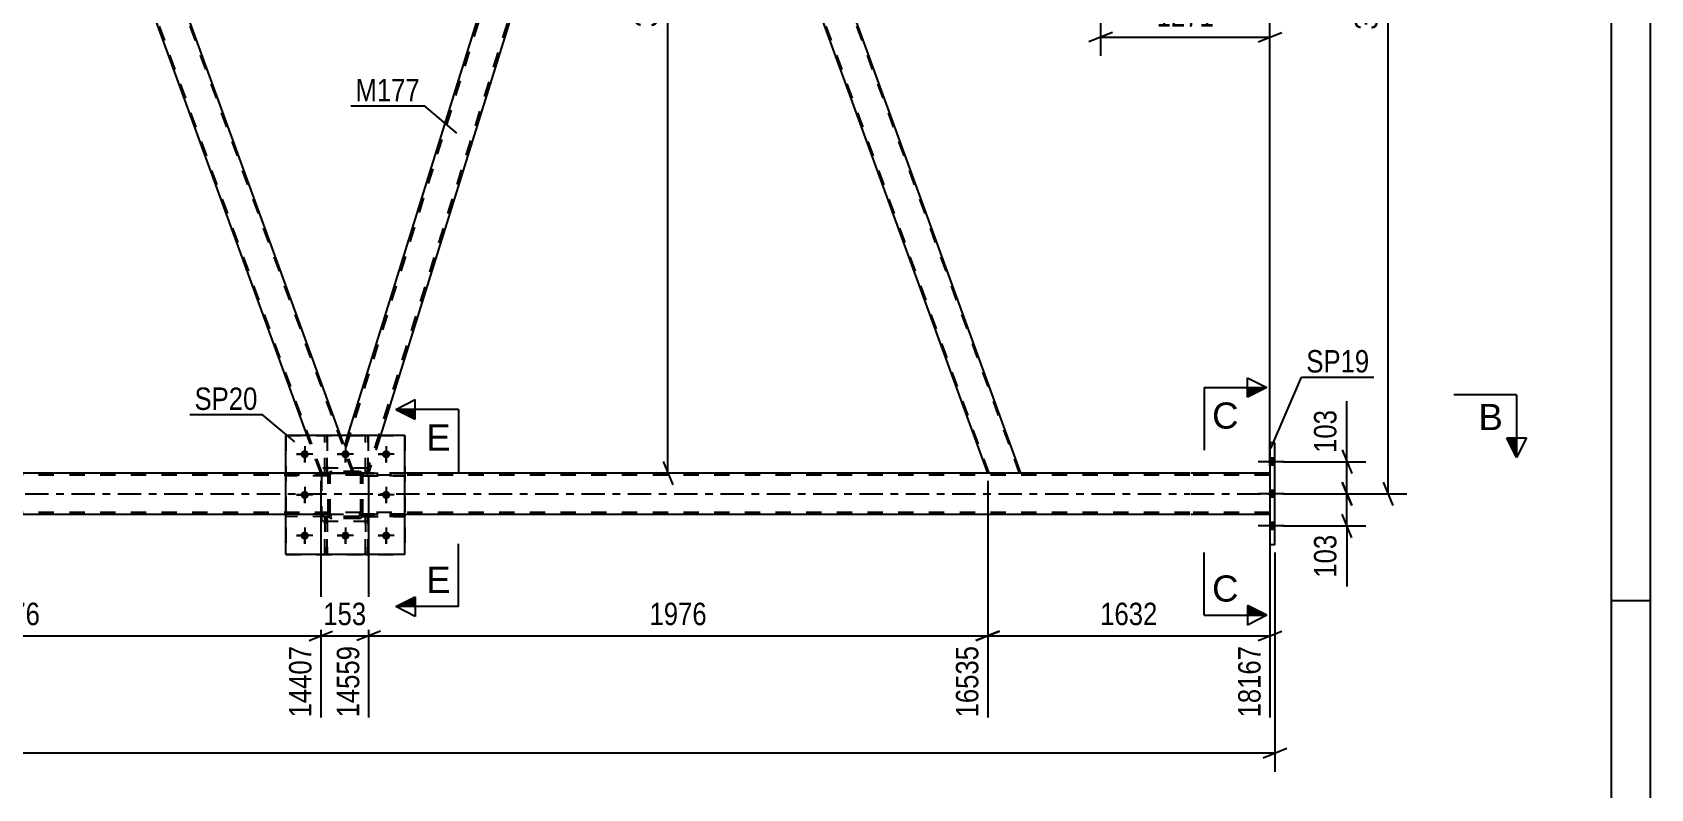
# Model space of a CAD drawing. Header units: millimetres. Extents: x 0 to 841, y 0 to 594.
# Drawn here: x 634.4 to 841, y 274 to 370.6 of the extents above; entities that cross this region are included whole.
import ezdxf

# ---------------------------------------------------------------- set-up
doc = ezdxf.new("R2010")
doc.units = ezdxf.units.MM
doc.linetypes.add('DXK_LINE_DOT2', pattern=[3.9198, 1.9599, -1.9599])
doc.linetypes.add('DXK_LINE_DOT3', pattern=[5.9187, 2.979, -0.9799, 0.9799, -0.9799])
doc.styles.add('Arial', font='ARIAL.TTF', dxfattribs={"height": 0.2})
doc.styles.add('Arial Narrow', font='ARIALN.TTF', dxfattribs={"height": 0.2})

# ---------------------------------------------------------------- blocks, each defined once
blk = doc.blocks.new('Unknown-318888194-1133 - 12715')
at = {"color": 5, "linetype": 'Continuous'}
for p, q in [((841, 0), (841, 594)), ((836, 5), (836, 589)), ((841, 298), (836, 298))]:
    blk.add_line(p, q, dxfattribs=at)
blk = doc.blocks.new('Part-318888194-3900 - 3642')
at = {"color": 2, "linetype": 'Continuous'}
for p, q in [((793.04, 318.17), (792.4, 318.17)), ((792.4, 318.17), (792.4, 305.17)), ((793.04, 305.17), (793.04, 318.17)), ((793.04, 305.17), (792.4, 305.17))]:
    blk.add_line(p, q, dxfattribs=at)
blk = doc.blocks.new('Part-318888194-3797 - 3642')
at = {"color": 7, "linetype": 'DXK_LINE_DOT2'}
for p, q in [((681.96, 309.09), (676.56, 309.09)), ((676.56, 309.09), (676.56, 308.77)), ((676.56, 308.77), (681.96, 308.77)), ((677.16, 308.77), (677.16, 309.09)), ((681.96, 308.77), (681.96, 309.09))]:
    blk.add_line(p, q, dxfattribs=at)
blk = doc.blocks.new('Part-318888194-3819 - 3642')
at = {"color": 7, "linetype": 'DXK_LINE_DOT2'}
for p, q in [((672.16, 314.29), (666.76, 314.29)), ((666.76, 313.97), (666.76, 314.29)), ((671.56, 313.97), (671.56, 314.29)), ((672.16, 314.29), (672.16, 313.97)), ((672.16, 313.97), (666.76, 313.97))]:
    blk.add_line(p, q, dxfattribs=at)
blk = doc.blocks.new('Part-318888194-3820 - 3642')
at = {"color": 7, "linetype": 'DXK_LINE_DOT2'}
for p, q in [((672.16, 309.09), (666.76, 309.09)), ((666.76, 308.77), (666.76, 309.09)), ((672.16, 308.77), (666.76, 308.77)), ((671.56, 308.77), (671.56, 309.09)), ((672.16, 309.09), (672.16, 308.77))]:
    blk.add_line(p, q, dxfattribs=at)
blk = doc.blocks.new('Part-318888194-3936 - 3642')
at = {"color": 7, "linetype": 'DXK_LINE_DOT2'}
for p, q in [((716.49, 435.53), (712.24, 435.53)), ((713.76, 431.33), (712.24, 435.53)), ((756.53, 314.31), (712.41, 435.53)), ((760.44, 314.31), (716.32, 435.53)), ((716.64, 435.13), (716.49, 435.53)), ((760.61, 314.31), (756.36, 314.31))]:
    blk.add_line(p, q, dxfattribs=at)
at = {"color": 2, "linetype": 'Continuous'}
for p, q in [((760.61, 314.31), (716.64, 435.13)), ((756.36, 314.31), (713.76, 431.33))]:
    blk.add_line(p, q, dxfattribs=at)
blk = doc.blocks.new('Part-318888194-3823 - 3642')
at = {"color": 2, "linetype": 'Continuous'}
for p, q in [((676.92, 319.13), (676.92, 319.13)), ((677.24, 319.13), (676.92, 319.13)), ((677.24, 319.13), (677.24, 319.13))]:
    blk.add_line(p, q, dxfattribs=at)
at = {"color": 7, "linetype": 'DXK_LINE_DOT2'}
for p, q in [((676.92, 314.29), (676.92, 319.13)), ((677.24, 314.29), (677.24, 319.13)), ((676.92, 314.89), (677.24, 314.89)), ((677.24, 314.29), (676.92, 314.29))]:
    blk.add_line(p, q, dxfattribs=at)
blk = doc.blocks.new('Part-318888194-3826 - 3642')
at = {"color": 2, "linetype": 'Continuous'}
for p, q in [((671.72, 319.13), (671.72, 319.13)), ((672.04, 319.13), (671.72, 319.13)), ((672.04, 319.13), (672.04, 319.13))]:
    blk.add_line(p, q, dxfattribs=at)
at = {"color": 7, "linetype": 'DXK_LINE_DOT2'}
for p, q in [((671.72, 314.29), (671.72, 319.13)), ((672.04, 314.29), (672.04, 319.13)), ((671.72, 314.89), (672.04, 314.89)), ((672.04, 314.29), (671.72, 314.29))]:
    blk.add_line(p, q, dxfattribs=at)
blk = doc.blocks.new('Part-318888194-3829 - 3642')
at = {"color": 7, "linetype": 'DXK_LINE_DOT2'}
for p, q in [((677.24, 308.77), (676.92, 308.77)), ((676.92, 308.77), (676.92, 303.93)), ((676.92, 308.17), (677.24, 308.17)), ((677.24, 303.93), (677.24, 308.77)), ((676.92, 303.93), (677.24, 303.93))]:
    blk.add_line(p, q, dxfattribs=at)
blk = doc.blocks.new('Part-318888194-3830 - 3642')
at = {"color": 7, "linetype": 'DXK_LINE_DOT2'}
for p, q in [((681.96, 314.29), (676.56, 314.29)), ((676.56, 314.29), (676.56, 313.97)), ((677.16, 313.97), (677.16, 314.29)), ((681.96, 313.97), (681.96, 314.29)), ((676.56, 313.97), (681.96, 313.97))]:
    blk.add_line(p, q, dxfattribs=at)
blk = doc.blocks.new('Part-318888194-3835 - 3642')
at = {"color": 2, "linetype": 'Continuous'}
for p, q in [((681.96, 319.13), (666.76, 319.13)), ((666.76, 303.93), (666.76, 319.13)), ((681.96, 303.93), (681.96, 319.13)), ((681.96, 303.93), (666.76, 303.93))]:
    blk.add_line(p, q, dxfattribs=at)
blk = doc.blocks.new('Part-318888194-3836 - 3642')
at = {"color": 7, "linetype": 'DXK_LINE_DOT2'}
for p, q in [((676.56, 313.97), (676.56, 314.29)), ((676.56, 314.29), (681.96, 314.29)), ((677.16, 313.97), (677.16, 314.29)), ((681.96, 314.29), (681.96, 313.97)), ((681.96, 313.97), (676.56, 313.97))]:
    blk.add_line(p, q, dxfattribs=at)
blk = doc.blocks.new('Bolt-318888194-3837 - 3642')
at = {"linetype": 'Continuous'}
for points in [[(792.4, 316.21), (792.4, 315.33), (793.04, 315.33), (793.04, 316.21)], [(792.4, 316.21), (792.4, 315.33), (793.04, 315.33), (793.04, 316.21)], [(792.4, 316.21), (792.4, 315.33), (793.04, 315.33), (793.04, 316.21)], [(792.4, 312.11), (792.4, 311.23), (793.04, 311.23), (793.04, 312.11)], [(792.4, 312.11), (792.4, 311.23), (793.04, 311.23), (793.04, 312.11)], [(792.4, 308.01), (792.4, 307.13), (793.04, 307.13), (793.04, 308.01)], [(792.4, 308.01), (792.4, 307.13), (793.04, 307.13), (793.04, 308.01)], [(792.4, 308.01), (792.4, 307.13), (793.04, 307.13), (793.04, 308.01)]]:
    blk.add_hatch(color=1, dxfattribs=at).paths.add_polyline_path(points)
at = {"color": 1, "linetype": 'Continuous'}
for p, q in [((793.04, 316.21), (792.4, 316.21)), ((793.04, 316.21), (792.4, 316.21)), ((793.04, 316.21), (792.4, 316.21)), ((794.2, 315.77), (790.88, 315.77)), ((794.2, 315.77), (790.88, 315.77)), ((794.2, 315.77), (790.88, 315.77)), ((793.04, 315.33), (792.4, 315.33)), ((793.04, 315.33), (792.4, 315.33)), ((793.04, 315.33), (792.4, 315.33)), ((793.04, 312.11), (792.4, 312.11)), ((793.04, 312.11), (792.4, 312.11)), ((794.2, 311.67), (790.88, 311.67)), ((794.2, 311.67), (790.88, 311.67)), ((793.04, 311.23), (792.4, 311.23)), ((793.04, 311.23), (792.4, 311.23)), ((793.04, 308.01), (792.4, 308.01)), ((793.04, 308.01), (792.4, 308.01)), ((793.04, 308.01), (792.4, 308.01)), ((794.2, 307.57), (790.88, 307.57)), ((794.2, 307.57), (790.88, 307.57)), ((794.2, 307.57), (790.88, 307.57)), ((793.04, 307.13), (792.4, 307.13)), ((793.04, 307.13), (792.4, 307.13)), ((793.04, 307.13), (792.4, 307.13))]:
    blk.add_line(p, q, dxfattribs=at)
blk = doc.blocks.new('Bolt-318888194-4128 - 3642')
at = {"color": 1, "linetype": 'Continuous'}
for p, q in [((668.12, 316.73), (668.81, 316.73)), ((669.16, 317.77), (669.16, 317.08)), ((669.16, 315.69), (669.16, 316.38)), ((670.2, 316.73), (669.51, 316.73)), ((673.32, 316.73), (674.01, 316.73)), ((674.36, 317.77), (674.36, 317.08)), ((674.36, 315.69), (674.36, 316.38)), ((675.4, 316.73), (674.71, 316.73)), ((678.52, 316.73), (679.21, 316.73)), ((679.56, 317.77), (679.56, 317.08)), ((679.56, 315.69), (679.56, 316.38)), ((680.6, 316.73), (679.91, 316.73)), ((669.16, 312.57), (669.16, 311.88)), ((679.56, 312.57), (679.56, 311.88)), ((668.12, 311.53), (668.81, 311.53)), ((669.16, 310.49), (669.16, 311.18)), ((670.2, 311.53), (669.51, 311.53)), ((678.52, 311.53), (679.21, 311.53)), ((679.56, 310.49), (679.56, 311.18)), ((680.6, 311.53), (679.91, 311.53)), ((668.12, 306.33), (668.81, 306.33)), ((669.16, 307.37), (669.16, 306.68)), ((669.16, 305.29), (669.16, 305.98)), ((670.2, 306.33), (669.51, 306.33)), ((673.32, 306.33), (674.01, 306.33)), ((674.36, 307.37), (674.36, 306.68)), ((674.36, 305.29), (674.36, 305.98)), ((675.4, 306.33), (674.71, 306.33)), ((678.52, 306.33), (679.21, 306.33)), ((679.56, 307.37), (679.56, 306.68)), ((679.56, 305.29), (679.56, 305.98)), ((680.6, 306.33), (679.91, 306.33))]:
    blk.add_line(p, q, dxfattribs=at)
blk = doc.blocks.new('Part-318888194-3892 - 3642')
at = {"color": 7, "linetype": 'DXK_LINE_DOT2'}
for p, q in [((672.16, 314.05), (672.2, 314.23)), ((672.2, 314.23), (672.16, 314.05)), ((672.4, 314.05), (672.42, 314.14)), ((672.42, 314.14), (672.47, 314.22)), ((672.46, 314.49), (672.64, 314.53)), ((672.64, 314.53), (672.46, 314.49)), ((672.47, 314.22), (672.55, 314.27)), ((672.55, 314.27), (672.64, 314.29)), ((676.08, 314.53), (672.64, 314.53)), ((672.64, 314.29), (676.08, 314.29)), ((676.08, 314.53), (676.27, 314.49)), ((676.27, 314.49), (676.08, 314.53)), ((676.08, 314.29), (676.17, 314.27)), ((676.17, 314.27), (676.25, 314.22)), ((676.25, 314.22), (676.3, 314.14)), ((676.3, 314.14), (676.32, 314.05)), ((676.53, 314.23), (676.56, 314.05)), ((676.56, 314.05), (676.53, 314.23)), ((672.16, 309.01), (672.16, 314.05)), ((672.4, 309.01), (672.4, 314.05)), ((676.32, 309.01), (676.32, 314.05)), ((676.56, 309.01), (676.56, 314.05)), ((672.2, 308.83), (672.16, 309.01)), ((672.16, 309.01), (672.2, 308.83)), ((672.42, 308.92), (672.4, 309.01)), ((672.47, 308.84), (672.42, 308.92)), ((672.64, 308.53), (672.46, 308.57)), ((672.46, 308.57), (672.64, 308.53)), ((672.55, 308.79), (672.47, 308.84)), ((672.64, 308.77), (672.55, 308.79)), ((676.08, 308.77), (672.64, 308.77)), ((676.08, 308.53), (672.64, 308.53)), ((676.17, 308.79), (676.08, 308.77)), ((676.27, 308.57), (676.08, 308.53)), ((676.08, 308.53), (676.27, 308.57)), ((676.25, 308.84), (676.17, 308.79)), ((676.3, 308.92), (676.25, 308.84)), ((676.32, 309.01), (676.3, 308.92)), ((676.56, 309.01), (676.53, 308.83)), ((676.53, 308.83), (676.56, 309.01))]:
    blk.add_line(p, q, dxfattribs=at)
at = {"color": 7, "linetype": 'DXK_LINE_DOT3'}
blk.add_line((674.36, 311.53), (674.36, 311.53), dxfattribs=at)
at = {"color": 7, "linetype": 'DXK_LINE_DOT2'}
for centre, start, end in [((672.64, 314.05), 112.5, 157.5), ((672.64, 314.05), 112.5, 157.5), ((676.08, 314.05), 22.5, 67.5), ((676.08, 314.05), 22.5, 67.5), ((672.64, 309.01), 202.5, 247.5), ((672.64, 309.01), 202.5, 247.5), ((676.08, 309.01), 292.5, 337.5), ((676.08, 309.01), 292.5, 337.5)]:
    blk.add_arc(centre, 0.48, start, end, dxfattribs=at)
blk = doc.blocks.new('Part-318888194-3893 - 3642')
at = {"color": 7, "linetype": 'DXK_LINE_DOT2'}
for p, q in [((677.36, 314.93), (671.36, 314.93)), ((671.36, 308.13), (671.36, 314.93)), ((677.36, 308.13), (677.36, 314.93)), ((677.36, 308.13), (671.36, 308.13))]:
    blk.add_line(p, q, dxfattribs=at)
blk = doc.blocks.new('Part-318888194-3894 - 3642')
at = {"color": 7, "linetype": 'DXK_LINE_DOT2'}
for p, q in [((677.36, 314.93), (671.36, 314.93)), ((671.36, 308.13), (671.36, 314.93)), ((677.36, 308.13), (677.36, 314.93)), ((677.36, 308.13), (671.36, 308.13))]:
    blk.add_line(p, q, dxfattribs=at)
blk = doc.blocks.new('Part-318888194-3910 - 3642')
at = {"color": 7, "linetype": 'DXK_LINE_DOT2'}
for p, q in [((672.16, 314.05), (672.2, 314.23)), ((672.2, 314.23), (672.16, 314.05)), ((672.4, 314.05), (672.42, 314.14)), ((672.42, 314.14), (672.47, 314.22)), ((672.46, 314.49), (672.64, 314.53)), ((672.64, 314.53), (672.46, 314.49)), ((672.47, 314.22), (672.55, 314.27)), ((672.55, 314.27), (672.64, 314.29)), ((676.08, 314.53), (672.64, 314.53)), ((672.64, 314.29), (676.08, 314.29)), ((676.08, 314.53), (676.27, 314.49)), ((676.27, 314.49), (676.08, 314.53)), ((676.08, 314.29), (676.17, 314.27)), ((676.17, 314.27), (676.25, 314.22)), ((676.25, 314.22), (676.3, 314.14)), ((676.3, 314.14), (676.32, 314.05)), ((676.53, 314.23), (676.56, 314.05)), ((676.56, 314.05), (676.53, 314.23)), ((672.16, 309.01), (672.16, 314.05)), ((672.4, 309.01), (672.4, 314.05)), ((676.32, 309.01), (676.32, 314.05)), ((676.56, 309.01), (676.56, 314.05)), ((672.2, 308.83), (672.16, 309.01)), ((672.16, 309.01), (672.2, 308.83)), ((672.42, 308.92), (672.4, 309.01)), ((672.47, 308.84), (672.42, 308.92)), ((672.64, 308.53), (672.46, 308.57)), ((672.46, 308.57), (672.64, 308.53)), ((672.55, 308.79), (672.47, 308.84)), ((672.64, 308.77), (672.55, 308.79)), ((676.08, 308.77), (672.64, 308.77)), ((676.08, 308.53), (672.64, 308.53)), ((676.17, 308.79), (676.08, 308.77)), ((676.27, 308.57), (676.08, 308.53)), ((676.08, 308.53), (676.27, 308.57)), ((676.25, 308.84), (676.17, 308.79)), ((676.3, 308.92), (676.25, 308.84)), ((676.32, 309.01), (676.3, 308.92)), ((676.56, 309.01), (676.53, 308.83)), ((676.53, 308.83), (676.56, 309.01))]:
    blk.add_line(p, q, dxfattribs=at)
at = {"color": 7, "linetype": 'DXK_LINE_DOT3'}
blk.add_line((674.36, 311.53), (674.36, 311.53), dxfattribs=at)
at = {"color": 7, "linetype": 'DXK_LINE_DOT2'}
for centre, start, end in [((672.64, 314.05), 112.5, 157.5), ((672.64, 314.05), 112.5, 157.5), ((676.08, 314.05), 22.5, 67.5), ((676.08, 314.05), 22.5, 67.5), ((672.64, 309.01), 202.5, 247.5), ((672.64, 309.01), 202.5, 247.5), ((676.08, 309.01), 292.5, 337.5), ((676.08, 309.01), 292.5, 337.5)]:
    blk.add_arc(centre, 0.48, start, end, dxfattribs=at)
blk = doc.blocks.new('Part-318888194-3946 - 3642')
at = {"color": 7, "linetype": 'DXK_LINE_DOT2'}
for p, q in [((711.17, 435.53), (674.35, 317.41)), ((712.24, 435.53), (711.01, 435.53)), ((712.38, 435.13), (712.24, 435.53)), ((713.65, 431.66), (677.07, 314.31)), ((713.76, 431.33), (713.78, 431.28)), ((713.78, 431.28), (713.76, 431.33)), ((674.63, 319.13), (674.22, 317.78)), ((678.82, 319.13), (677.32, 314.31)), ((675.48, 314.31), (674.22, 317.78)), ((677.32, 314.31), (675.48, 314.31))]:
    blk.add_line(p, q, dxfattribs=at)
at = {"color": 2, "linetype": 'Continuous'}
for p, q in [((710.92, 435.53), (674.63, 319.13)), ((710.92, 435.53), (710.96, 435.53)), ((710.96, 435.53), (711.01, 435.53)), ((713.76, 431.33), (712.38, 435.13)), ((713.78, 431.28), (678.82, 319.13))]:
    blk.add_line(p, q, dxfattribs=at)
blk = doc.blocks.new('Part-318888194-3954 - 3642')
at = {"color": 7, "linetype": 'DXK_LINE_DOT2'}
for p, q in [((671.72, 303.93), (671.72, 308.77)), ((671.72, 308.77), (672.04, 308.77)), ((671.72, 308.17), (672.04, 308.17)), ((672.04, 308.77), (672.04, 303.93)), ((672.04, 303.93), (671.72, 303.93))]:
    blk.add_line(p, q, dxfattribs=at)
blk = doc.blocks.new('Part-318888194-3957 - 3642')
at = {"color": 7, "linetype": 'DXK_LINE_DOT2'}
for p, q in [((676.92, 303.93), (676.92, 308.77)), ((676.92, 308.77), (677.24, 308.77)), ((676.92, 308.17), (677.24, 308.17)), ((677.24, 308.77), (677.24, 303.93)), ((677.24, 303.93), (676.92, 303.93))]:
    blk.add_line(p, q, dxfattribs=at)
blk = doc.blocks.new('Part-318888194-3960 - 3642')
at = {"color": 7, "linetype": 'DXK_LINE_DOT2'}
for p, q in [((671.72, 314.29), (671.72, 319.13)), ((671.72, 319.13), (672.04, 319.13)), ((672.04, 319.13), (672.04, 314.29)), ((671.72, 314.89), (672.04, 314.89)), ((672.04, 314.29), (671.72, 314.29))]:
    blk.add_line(p, q, dxfattribs=at)
blk = doc.blocks.new('Part-318888194-3963 - 3642')
at = {"color": 7, "linetype": 'DXK_LINE_DOT2'}
for p, q in [((676.92, 314.29), (676.92, 319.13)), ((676.92, 319.13), (677.24, 319.13)), ((677.24, 319.13), (677.24, 314.29)), ((676.92, 314.89), (677.24, 314.89)), ((677.24, 314.29), (676.92, 314.29))]:
    blk.add_line(p, q, dxfattribs=at)
blk = doc.blocks.new('Part-318888194-3994 - 3642')
at = {"color": 7, "linetype": 'DXK_LINE_DOT2'}
for p, q in [((782.18, 314.07), (106.7, 314.07)), ((681.96, 314.31), (666.76, 314.31)), ((792.4, 314.07), (782.28, 314.07)), ((792.4, 314.31), (792.4, 309.03)), ((782.18, 309.27), (106.7, 309.27)), ((681.96, 309.03), (666.76, 309.03)), ((792.4, 309.27), (782.28, 309.27))]:
    blk.add_line(p, q, dxfattribs=at)
at = {"color": 2, "linetype": 'Continuous'}
for p, q in [((666.76, 314.31), (511.69, 314.31)), ((782.18, 314.31), (681.96, 314.31)), ((792.4, 314.31), (782.28, 314.31)), ((666.76, 309.03), (511.69, 309.03)), ((782.18, 309.03), (681.96, 309.03)), ((792.4, 309.03), (782.28, 309.03))]:
    blk.add_line(p, q, dxfattribs=at)
at = {"color": 7, "linetype": 'DXK_LINE_DOT3'}
for p, q in [((106.7, 311.67), (782.18, 311.67)), ((782.28, 311.67), (792.4, 311.67))]:
    blk.add_line(p, q, dxfattribs=at)
blk = doc.blocks.new('Part-318888194-3999 - 3642')
at = {"color": 2, "linetype": 'Continuous'}
for p, q in [((631.36, 435.53), (627.1, 435.53)), ((673.73, 319.13), (631.36, 435.53)), ((669.47, 319.13), (628.63, 431.33))]:
    blk.add_line(p, q, dxfattribs=at)
at = {"color": 7, "linetype": 'DXK_LINE_DOT2'}
for p, q in [((627.1, 435.53), (628.63, 431.33)), ((671.39, 314.31), (627.27, 435.53)), ((675.31, 314.31), (631.19, 435.53)), ((671.22, 314.31), (669.47, 319.13)), ((675.48, 314.31), (673.73, 319.13)), ((675.48, 314.31), (671.22, 314.31))]:
    blk.add_line(p, q, dxfattribs=at)
blk = doc.blocks.new('Part-318888194-4000 - 3642')
at = {"color": 7, "linetype": 'DXK_LINE_DOT2'}
for p, q in [((672.16, 314.29), (666.76, 314.29)), ((666.76, 314.29), (666.76, 313.97)), ((671.56, 313.97), (671.56, 314.29)), ((672.16, 313.97), (672.16, 314.29)), ((672.16, 313.97), (666.76, 313.97))]:
    blk.add_line(p, q, dxfattribs=at)
blk = doc.blocks.new('Part-318888194-4005 - 3642')
at = {"color": 7, "linetype": 'DXK_LINE_DOT2'}
for p, q in [((676.56, 308.77), (676.56, 309.09)), ((676.56, 309.09), (681.96, 309.09)), ((681.96, 308.77), (676.56, 308.77)), ((677.16, 308.77), (677.16, 309.09)), ((681.96, 309.09), (681.96, 308.77))]:
    blk.add_line(p, q, dxfattribs=at)
blk = doc.blocks.new('Part-318888194-4006 - 3642')
at = {"color": 7, "linetype": 'DXK_LINE_DOT2'}
for p, q in [((666.76, 319.13), (681.96, 319.13)), ((666.76, 319.13), (666.76, 303.93)), ((681.96, 319.13), (681.96, 303.93)), ((666.76, 303.93), (681.96, 303.93))]:
    blk.add_line(p, q, dxfattribs=at)
blk = doc.blocks.new('Part-318888194-4022 - 3642')
at = {"color": 7, "linetype": 'DXK_LINE_DOT2'}
for p, q in [((672.16, 309.09), (666.76, 309.09)), ((666.76, 309.09), (666.76, 308.77)), ((672.16, 308.77), (666.76, 308.77)), ((671.56, 308.77), (671.56, 309.09)), ((672.16, 308.77), (672.16, 309.09))]:
    blk.add_line(p, q, dxfattribs=at)
blk = doc.blocks.new('Bolt-318888194-4129 - 3642')
at = {"linetype": 'Continuous'}
for points in [[(669.68, 316.73, -1), (668.64, 316.73, -1)], [(674.88, 316.73, -1), (673.84, 316.73, -1)], [(680.08, 316.73, -1), (679.04, 316.73, -1)], [(669.68, 311.53, -1), (668.64, 311.53, -1)], [(680.08, 311.53, -1), (679.04, 311.53, -1)], [(669.68, 306.33, -1), (668.64, 306.33, -1)], [(674.88, 306.33, -1), (673.84, 306.33, -1)], [(680.08, 306.33, -1), (679.04, 306.33, -1)]]:
    blk.add_hatch(color=1, dxfattribs=at).paths.add_polyline_path(points)
at = {"color": 1, "linetype": 'Continuous'}
for p, q in [((670.2, 316.73), (668.12, 316.73)), ((669.16, 317.77), (669.16, 315.69)), ((675.4, 316.73), (673.32, 316.73)), ((674.36, 317.77), (674.36, 315.69)), ((680.6, 316.73), (678.52, 316.73)), ((679.56, 317.77), (679.56, 315.69)), ((669.16, 312.57), (669.16, 310.49)), ((679.56, 312.57), (679.56, 310.49)), ((670.2, 311.53), (668.12, 311.53)), ((680.6, 311.53), (678.52, 311.53)), ((670.2, 306.33), (668.12, 306.33)), ((669.16, 307.37), (669.16, 305.29)), ((675.4, 306.33), (673.32, 306.33)), ((674.36, 307.37), (674.36, 305.29)), ((680.6, 306.33), (678.52, 306.33)), ((679.56, 307.37), (679.56, 305.29))]:
    blk.add_line(p, q, dxfattribs=at)
blk = doc.blocks.new('Part-318888194-4132 - 3642')
at = {"color": 7, "linetype": 'DXK_LINE_DOT2'}
for p, q in [((672.04, 308.77), (671.72, 308.77)), ((671.72, 308.77), (671.72, 303.93)), ((671.72, 308.17), (672.04, 308.17)), ((672.04, 303.93), (672.04, 308.77)), ((671.72, 303.93), (672.04, 303.93))]:
    blk.add_line(p, q, dxfattribs=at)
blk = doc.blocks.new('StraightDimension-318888194-4420 - 3642')
at = {"color": 7, "linetype": 'Continuous'}
for p, q in [((677.32, 313.31), (677.32, 283.11)), ((756.36, 313.31), (756.36, 283.11)), ((678.82, 294.15), (675.82, 292.95)), ((677.32, 293.55), (756.36, 293.55)), ((754.86, 292.95), (757.86, 294.15))]:
    blk.add_line(p, q, dxfattribs=at)
at = {"color": 0}
blk.add_wipeout([(721.1, 294.3), (721.1, 298.5), (712.58, 298.5), (712.58, 294.3)], dxfattribs=at)
at = {"color": 0, "linetype": 'Continuous'}
blk.add_wipeout([(755.76, 292.85), (751.56, 292.85), (751.56, 282.51), (755.76, 282.51)], dxfattribs=at)
at = {"color": 3, "style": 'Arial Narrow'}
blk.add_text('1976', height=2.863, dxfattribs=at).set_placement((713.18, 294.9))
at = {"color": 3, "linetype": 'Continuous', "style": 'Arial Narrow'}
blk.add_text('16535', height=2.863, rotation=90.0002, dxfattribs=at).set_placement((755.16, 283.11))
blk = doc.blocks.new('StraightDimension-318888194-4166 - 3642')
at = {"color": 7, "linetype": 'Continuous'}
for p, q in [((808.07, 436.03), (806.87, 439.03)), ((772.42, 437.53), (809.87, 437.53)), ((807.47, 311.67), (807.47, 437.53)), ((806.87, 313.17), (808.07, 310.17)), ((794.04, 311.67), (809.87, 311.67))]:
    blk.add_line(p, q, dxfattribs=at)
at = {"color": 0}
blk.add_wipeout([(806.72, 378.86), (802.52, 378.86), (802.52, 370.35), (806.72, 370.35)], dxfattribs=at)
at = {"color": 3, "style": 'Arial Narrow'}
blk.add_text('3147', height=2.863, rotation=90.0002, dxfattribs=at).set_placement((806.12, 370.95))
blk = doc.blocks.new('StraightDimension-318888194-4382 - 3642')
at = {"color": 7, "linetype": 'Continuous'}
for p, q in [((592.19, 313.31), (592.19, 283.11)), ((671.22, 313.31), (671.22, 283.11)), ((593.69, 294.15), (590.69, 292.95)), ((592.19, 293.55), (671.22, 293.55)), ((669.72, 292.95), (672.72, 294.15))]:
    blk.add_line(p, q, dxfattribs=at)
at = {"color": 0}
blk.add_wipeout([(635.96, 294.3), (635.96, 298.5), (627.45, 298.5), (627.45, 294.3)], dxfattribs=at)
at = {"color": 0, "linetype": 'Continuous'}
blk.add_wipeout([(670.62, 292.85), (666.42, 292.85), (666.42, 282.51), (670.62, 282.51)], dxfattribs=at)
at = {"color": 3, "style": 'Arial Narrow'}
blk.add_text('1976', height=2.863, dxfattribs=at).set_placement((628.05, 294.9))
at = {"color": 3, "linetype": 'Continuous', "style": 'Arial Narrow'}
blk.add_text('14407', height=2.863, rotation=90.0002, dxfattribs=at).set_placement((670.02, 283.11))
blk = doc.blocks.new('StraightDimension-318888194-4401 - 3642')
at = {"color": 7, "linetype": 'Continuous'}
for p, q in [((671.22, 313.31), (671.22, 283.11)), ((677.32, 313.31), (677.32, 283.11)), ((669.72, 292.95), (672.72, 294.15)), ((671.22, 293.55), (677.32, 293.55)), ((678.82, 294.15), (675.82, 292.95))]:
    blk.add_line(p, q, dxfattribs=at)
at = {"color": 0}
blk.add_wipeout([(677.61, 294.3), (677.61, 298.5), (670.93, 298.5), (670.93, 294.3)], dxfattribs=at)
at = {"color": 0, "linetype": 'Continuous'}
blk.add_wipeout([(676.72, 292.85), (672.52, 292.85), (672.52, 282.51), (676.72, 282.51)], dxfattribs=at)
at = {"color": 3, "style": 'Arial Narrow'}
blk.add_text('153', height=2.863, dxfattribs=at).set_placement((671.53, 294.9))
at = {"color": 3, "linetype": 'Continuous', "style": 'Arial Narrow'}
blk.add_text('14559', height=2.863, rotation=90.0002, dxfattribs=at).set_placement((676.12, 283.11))
blk = doc.blocks.new('StraightDimension-318888194-4439 - 3642')
at = {"color": 7, "linetype": 'Continuous'}
for p, q in [((756.36, 313.31), (756.36, 283.11)), ((792.4, 308.03), (792.4, 283.11)), ((757.86, 294.15), (754.86, 292.95)), ((756.36, 293.55), (792.4, 293.55)), ((790.9, 292.95), (793.9, 294.15))]:
    blk.add_line(p, q, dxfattribs=at)
at = {"color": 0}
blk.add_wipeout([(778.63, 294.3), (778.63, 298.5), (770.12, 298.5), (770.12, 294.3)], dxfattribs=at)
at = {"color": 0, "linetype": 'Continuous'}
blk.add_wipeout([(791.8, 292.85), (787.6, 292.85), (787.6, 282.51), (791.8, 282.51)], dxfattribs=at)
at = {"color": 3, "style": 'Arial Narrow'}
blk.add_text('1632', height=2.863, dxfattribs=at).set_placement((770.72, 294.9))
at = {"color": 3, "linetype": 'Continuous', "style": 'Arial Narrow'}
blk.add_text('18167', height=2.863, rotation=90.0002, dxfattribs=at).set_placement((791.2, 283.11))
blk = doc.blocks.new('StraightDimension-318888194-4483 - 3642')
at = {"color": 7, "linetype": 'Continuous'}
for p, q in [((793.04, 304.17), (793.04, 276.17)), ((791.54, 277.97), (794.54, 279.17)), ((54.97, 278.57), (793.04, 278.57))]:
    blk.add_line(p, q, dxfattribs=at)
blk = doc.blocks.new('StraightDimension-318888194-4494 - 3642')
at = {"color": 7, "linetype": 'Continuous'}
for p, q in [((770.78, 434.53), (770.78, 367.61)), ((792.4, 315.31), (792.4, 372.86)), ((772.28, 370.61), (769.28, 369.41)), ((770.78, 370.01), (792.4, 370.01)), ((790.9, 369.41), (793.9, 370.61))]:
    blk.add_line(p, q, dxfattribs=at)
at = {"color": 0}
blk.add_wipeout([(785.84, 370.76), (785.84, 374.96), (777.33, 374.96), (777.33, 370.76)], dxfattribs=at)
at = {"color": 3, "style": 'Arial Narrow'}
blk.add_text('1271', height=2.863, dxfattribs=at).set_placement((777.93, 371.36))
blk = doc.blocks.new('StraightDimension-318888194-5047 - 3642')
at = {"color": 7, "linetype": 'Continuous'}
for p, q in [((716.14, 434.03), (714.94, 437.03)), ((726.51, 435.53), (712.69, 435.53)), ((715.54, 314.31), (715.54, 435.53)), ((731.19, 314.31), (712.69, 314.31)), ((714.94, 315.81), (716.14, 312.81))]:
    blk.add_line(p, q, dxfattribs=at)
at = {"color": 0}
blk.add_wipeout([(714.79, 379.18), (710.59, 379.18), (710.59, 370.67), (714.79, 370.67)], dxfattribs=at)
at = {"color": 3, "style": 'Arial Narrow'}
blk.add_text('3031', height=2.863, rotation=90.0002, dxfattribs=at).set_placement((714.19, 371.27))
blk = doc.blocks.new('StraightDimension-318888194-5100 - 3642')
at = {"color": 7, "linetype": 'Continuous'}
for p, q in [((801.63, 317.27), (802.83, 314.27)), ((794.04, 315.77), (804.63, 315.77)), ((802.23, 311.67), (802.23, 315.77)), ((802.83, 310.17), (801.63, 313.17)), ((794.04, 311.67), (804.63, 311.67))]:
    blk.add_line(p, q, dxfattribs=at)
at = {"color": 0}
blk.add_wipeout([(801.48, 322.98), (797.28, 322.98), (797.28, 316.3), (801.48, 316.3)], dxfattribs=at)
at = {"color": 7, "linetype": 'Continuous'}
blk.add_line((802.23, 315.77), (802.23, 323.51), dxfattribs=at)
blk.add_line((802.23, 315.77), (802.23, 323.51), dxfattribs=at)
at = {"color": 3, "style": 'Arial Narrow'}
blk.add_text('103', height=2.863, rotation=90.0002, dxfattribs=at).set_placement((800.88, 316.9))
blk = doc.blocks.new('StraightDimension-318888194-5110 - 3642')
at = {"color": 7, "linetype": 'Continuous'}
for p, q in [((801.63, 313.17), (802.83, 310.17)), ((794.04, 311.67), (804.63, 311.67)), ((802.23, 307.57), (802.23, 311.67)), ((802.83, 306.07), (801.63, 309.07)), ((794.04, 307.57), (804.63, 307.57))]:
    blk.add_line(p, q, dxfattribs=at)
at = {"color": 0}
blk.add_wipeout([(801.48, 307.05), (797.28, 307.05), (797.28, 300.36), (801.48, 300.36)], dxfattribs=at)
at = {"color": 7, "linetype": 'Continuous'}
blk.add_line((802.23, 307.57), (802.23, 299.84), dxfattribs=at)
blk.add_line((802.23, 307.57), (802.23, 299.84), dxfattribs=at)
at = {"color": 3, "style": 'Arial Narrow'}
blk.add_text('103', height=2.863, rotation=90.0002, dxfattribs=at).set_placement((800.88, 300.96))
blk = doc.blocks.new('Mark-318888194-3831 - 3642')
at = {"color": 0}
blk.add_wipeout([(663.13, 322.39), (663.13, 325.39), (655.09, 325.39), (655.09, 322.39)], dxfattribs=at)
blk.add_wipeout([(663.13, 322.39), (663.13, 325.39), (655.09, 325.39), (655.09, 322.39)], dxfattribs=at)
at = {"color": 30, "linetype": 'Continuous'}
for p in [(654.49, 321.79), (667.91, 318.33)]:
    blk.add_line(p, (663.73, 321.79), dxfattribs=at)
at = {"color": 3, "style": 'Arial Narrow'}
blk.add_text('SP20', height=2.863, dxfattribs=at).set_placement((655.09, 322.39))
blk = doc.blocks.new('Mark-318888194-3896 - 3642')
at = {"color": 0}
blk.add_wipeout([(805.08, 327.17), (805.08, 330.17), (797.04, 330.17), (797.04, 327.17)], dxfattribs=at)
blk.add_wipeout([(805.08, 327.17), (805.08, 330.17), (797.04, 330.17), (797.04, 327.17)], dxfattribs=at)
at = {"color": 30, "linetype": 'Continuous'}
for p, q in [((792.51, 317.47), (796.44, 326.57)), ((796.44, 326.57), (805.68, 326.57))]:
    blk.add_line(p, q, dxfattribs=at)
at = {"color": 3, "style": 'Arial Narrow'}
blk.add_text('SP19', height=2.863, dxfattribs=at).set_placement((797.04, 327.17))
blk = doc.blocks.new('Mark-318888194-3942 - 3642')
at = {"color": 0}
blk.add_wipeout([(683.86, 361.81), (683.86, 364.81), (675.64, 364.81), (675.64, 361.81)], dxfattribs=at)
blk.add_wipeout([(683.86, 361.81), (683.86, 364.81), (675.64, 364.81), (675.64, 361.81)], dxfattribs=at)
at = {"color": 30, "linetype": 'Continuous'}
for p in [(675.04, 361.21), (688.58, 357.74)]:
    blk.add_line(p, (684.46, 361.21), dxfattribs=at)
at = {"color": 3, "style": 'Arial Narrow'}
blk.add_text('M177', height=2.863, dxfattribs=at).set_placement((675.64, 361.81))
blk = doc.blocks.new('SectionMark-318888194-5355 - 3642')
at = {"linetype": 'Continuous'}
for points in [[(683.28, 322.45), (683.28, 321.2), (680.78, 322.45)], [(683.28, 298.52), (683.28, 297.27), (680.78, 297.27)]]:
    blk.add_hatch(color=6, dxfattribs=at).paths.add_polyline_path(points)
at = {"color": 6, "linetype": 'Continuous'}
for p, q in [((680.78, 322.45), (683.28, 323.7)), ((688.78, 322.45), (680.78, 322.45)), ((680.78, 322.45), (683.28, 321.2)), ((683.28, 321.2), (683.28, 323.7)), ((680.78, 297.27), (683.28, 298.52)), ((683.28, 298.52), (683.28, 296.02)), ((688.78, 297.27), (680.78, 297.27)), ((683.28, 296.02), (680.78, 297.27))]:
    blk.add_line(p, q, dxfattribs=at)
at = {"color": 0, "linetype": 'Continuous'}
for points in [[(687.78, 317.2), (687.78, 320.7), (684.67, 320.7), (684.67, 317.2)], [(687.78, 299.02), (687.78, 302.52), (684.67, 302.52), (684.67, 299.02)]]:
    blk.add_wipeout(points, dxfattribs=at)
at = {"color": 6, "linetype": 'Continuous'}
for p, q in [((688.78, 322.45), (688.78, 314.45)), ((688.78, 297.27), (688.78, 305.27))]:
    blk.add_line(p, q, dxfattribs=at)
at = {"color": 3, "linetype": 'Continuous', "style": 'Arial'}
for p in [(684.67, 317.2), (684.67, 299.02)]:
    blk.add_text('E', height=3.34, dxfattribs=at).set_placement(p)
blk = doc.blocks.new('SectionMark-318888194-5361 - 3642')
at = {"color": 6, "linetype": 'Continuous'}
for p in [(823.88, 324.31), (825.13, 318.81)]:
    blk.add_line(p, (823.88, 316.31), dxfattribs=at)
at = {"color": 0, "linetype": 'Continuous'}
blk.add_wipeout([(822.13, 319.81), (822.13, 323.31), (819.02, 323.31), (819.02, 319.81)], dxfattribs=at)
at = {"linetype": 'Continuous'}
blk.add_hatch(color=6, dxfattribs=at).paths.add_polyline_path([(822.63, 318.81), (823.88, 318.81), (823.88, 316.31)])
at = {"color": 6, "linetype": 'Continuous'}
for p, q in [((823.88, 324.31), (815.88, 324.31)), ((822.63, 318.81), (825.13, 318.81)), ((823.88, 316.31), (822.63, 318.81))]:
    blk.add_line(p, q, dxfattribs=at)
at = {"color": 3, "linetype": 'Continuous', "style": 'Arial'}
blk.add_text('B', height=3.34, dxfattribs=at).set_placement((819.02, 319.81))
blk = doc.blocks.new('SectionMark-318888194-5365 - 3642')
at = {"linetype": 'Continuous'}
for points in [[(789.51, 324), (789.51, 325.25), (792.01, 325.25)], [(789.51, 296.16), (789.51, 297.41), (792.01, 296.16)]]:
    blk.add_hatch(color=6, dxfattribs=at).paths.add_polyline_path(points)
at = {"color": 6, "linetype": 'Continuous'}
for p, q in [((789.51, 324), (789.51, 326.5)), ((789.51, 326.5), (792.01, 325.25)), ((784.01, 325.25), (792.01, 325.25)), ((792.01, 325.25), (789.51, 324)), ((784.01, 296.16), (792.01, 296.16)), ((792.01, 296.16), (789.51, 297.41)), ((789.51, 297.41), (789.51, 294.91)), ((792.01, 296.16), (789.51, 294.91))]:
    blk.add_line(p, q, dxfattribs=at)
at = {"color": 0, "linetype": 'Continuous'}
for points in [[(788.38, 320), (788.38, 323.5), (785.01, 323.5), (785.01, 320)], [(788.38, 297.91), (788.38, 301.41), (785.01, 301.41), (785.01, 297.91)]]:
    blk.add_wipeout(points, dxfattribs=at)
at = {"color": 6, "linetype": 'Continuous'}
for p, q in [((784.01, 325.25), (784.01, 317.25)), ((784.01, 296.16), (784.01, 304.16))]:
    blk.add_line(p, q, dxfattribs=at)
at = {"color": 3, "linetype": 'Continuous', "style": 'Arial'}
for p in [(785.01, 320), (785.01, 297.91)]:
    blk.add_text('C', height=3.34, dxfattribs=at).set_placement(p)

msp = doc.modelspace()

# ---------------------------------------------------------------- block references
for name in ['Unknown-318888194-1133 - 12715', 'Part-318888194-3999 - 3642', 'Part-318888194-3946 - 3642', 'Part-318888194-3936 - 3642', 'Part-318888194-3835 - 3642', 'Part-318888194-4006 - 3642', 'Part-318888194-3826 - 3642', 'Part-318888194-3960 - 3642', 'Part-318888194-3823 - 3642', 'Part-318888194-3963 - 3642', 'Bolt-318888194-4128 - 3642', 'Bolt-318888194-4129 - 3642', 'Bolt-318888194-3837 - 3642', 'Part-318888194-3900 - 3642', 'Part-318888194-3994 - 3642', 'Part-318888194-3819 - 3642', 'Part-318888194-4000 - 3642', 'Part-318888194-3893 - 3642', 'Part-318888194-3894 - 3642', 'Part-318888194-3892 - 3642', 'Part-318888194-3910 - 3642', 'Part-318888194-3830 - 3642', 'Part-318888194-3836 - 3642', 'Part-318888194-3820 - 3642', 'Part-318888194-4022 - 3642', 'Part-318888194-3954 - 3642', 'Part-318888194-4132 - 3642', 'Part-318888194-3797 - 3642', 'Part-318888194-4005 - 3642', 'Part-318888194-3829 - 3642', 'Part-318888194-3957 - 3642']:
    msp.add_blockref(name, (0, 0))

# ---------------------------------------------------------------- next in the draw order: block references
for name in ['StraightDimension-318888194-4166 - 3642', 'StraightDimension-318888194-4382 - 3642', 'StraightDimension-318888194-4420 - 3642']:
    msp.add_blockref(name, (0, 0))

# ---------------------------------------------------------------- next in the draw order: block references
for name in ['StraightDimension-318888194-4401 - 3642', 'StraightDimension-318888194-4439 - 3642']:
    msp.add_blockref(name, (0, 0))

# ---------------------------------------------------------------- next in the draw order: block references
msp.add_blockref('StraightDimension-318888194-4483 - 3642', (0, 0))

# ---------------------------------------------------------------- next in the draw order: block references
for name in ['StraightDimension-318888194-5047 - 3642', 'StraightDimension-318888194-4494 - 3642', 'Mark-318888194-3942 - 3642', 'Mark-318888194-3831 - 3642', 'SectionMark-318888194-5355 - 3642']:
    msp.add_blockref(name, (0, 0))

# ---------------------------------------------------------------- next in the draw order: block references
msp.add_blockref('StraightDimension-318888194-5100 - 3642', (0, 0))

# ---------------------------------------------------------------- next in the draw order: block references
for name in ['Mark-318888194-3896 - 3642', 'StraightDimension-318888194-5110 - 3642']:
    msp.add_blockref(name, (0, 0))

# ---------------------------------------------------------------- next in the draw order: block references
msp.add_blockref('SectionMark-318888194-5361 - 3642', (0, 0))

# ---------------------------------------------------------------- next in the draw order: block references
msp.add_blockref('SectionMark-318888194-5365 - 3642', (0, 0))

doc.saveas('drawing.dxf')
